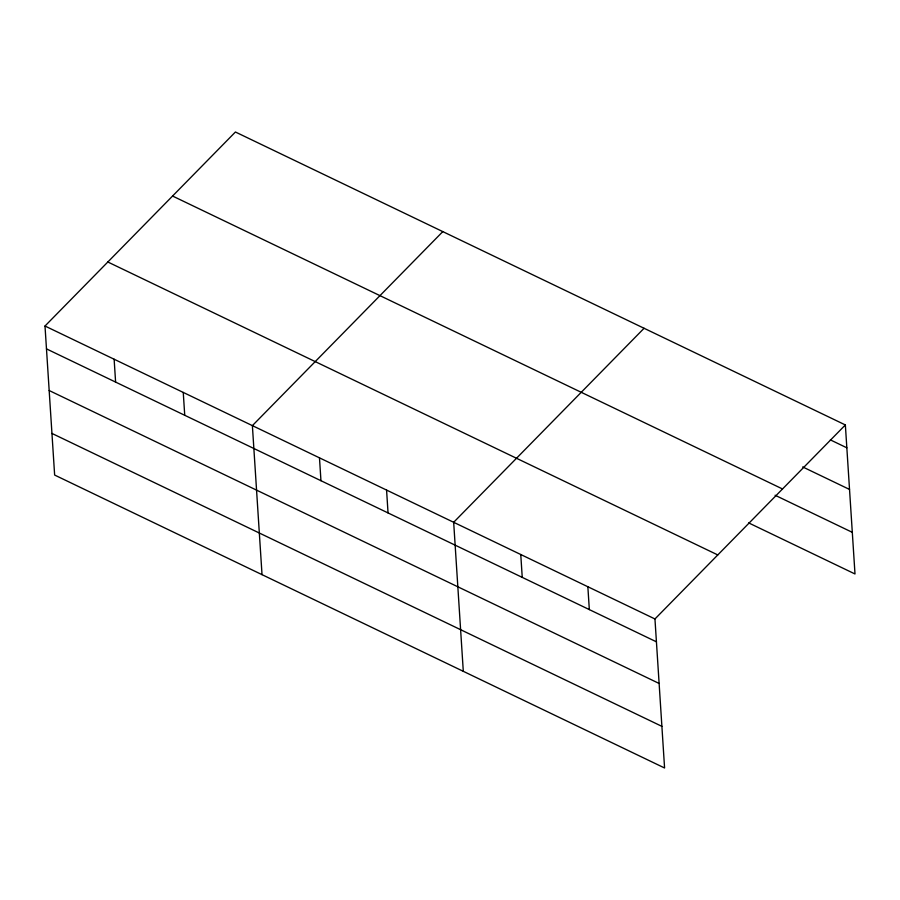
<?xml version="1.0" encoding="UTF-8"?>
<svg xmlns="http://www.w3.org/2000/svg" width="900" height="900" viewBox="0 0 900 900"><rect width="100%" height="100%" fill="white"/><g stroke="black" fill="none" stroke-linecap="round" stroke-linejoin="round"><path stroke-width="1.35" d="M845.359 424.946L654.952 618.964L664.582 767.992L54.641 475.054L45 326.025L235.417 132.007L845.359 424.946L855 573.975L748.665 522.9M442.8 231.615L252.382 425.632L262.024 574.65M644.085 328.275L453.668 522.293L463.298 671.321M830.385 439.897L846.844 447.806M802.699 466.942L849.533 489.442M172.575 196.042L782.528 488.97M775.091 495.248L852.311 532.339M107.843 262.001L717.784 554.94M45 326.025L654.952 618.964M46.474 348.885L656.426 641.824M49.174 390.521L659.115 683.46M51.941 433.418L661.894 726.356M587.857 586.744L589.331 609.592M520.762 554.524L522.236 577.373M386.572 490.072L388.046 512.933M319.478 457.853L320.951 480.701M183.251 392.423L184.736 415.282M114.131 359.224L115.605 382.084"/></g></svg>
